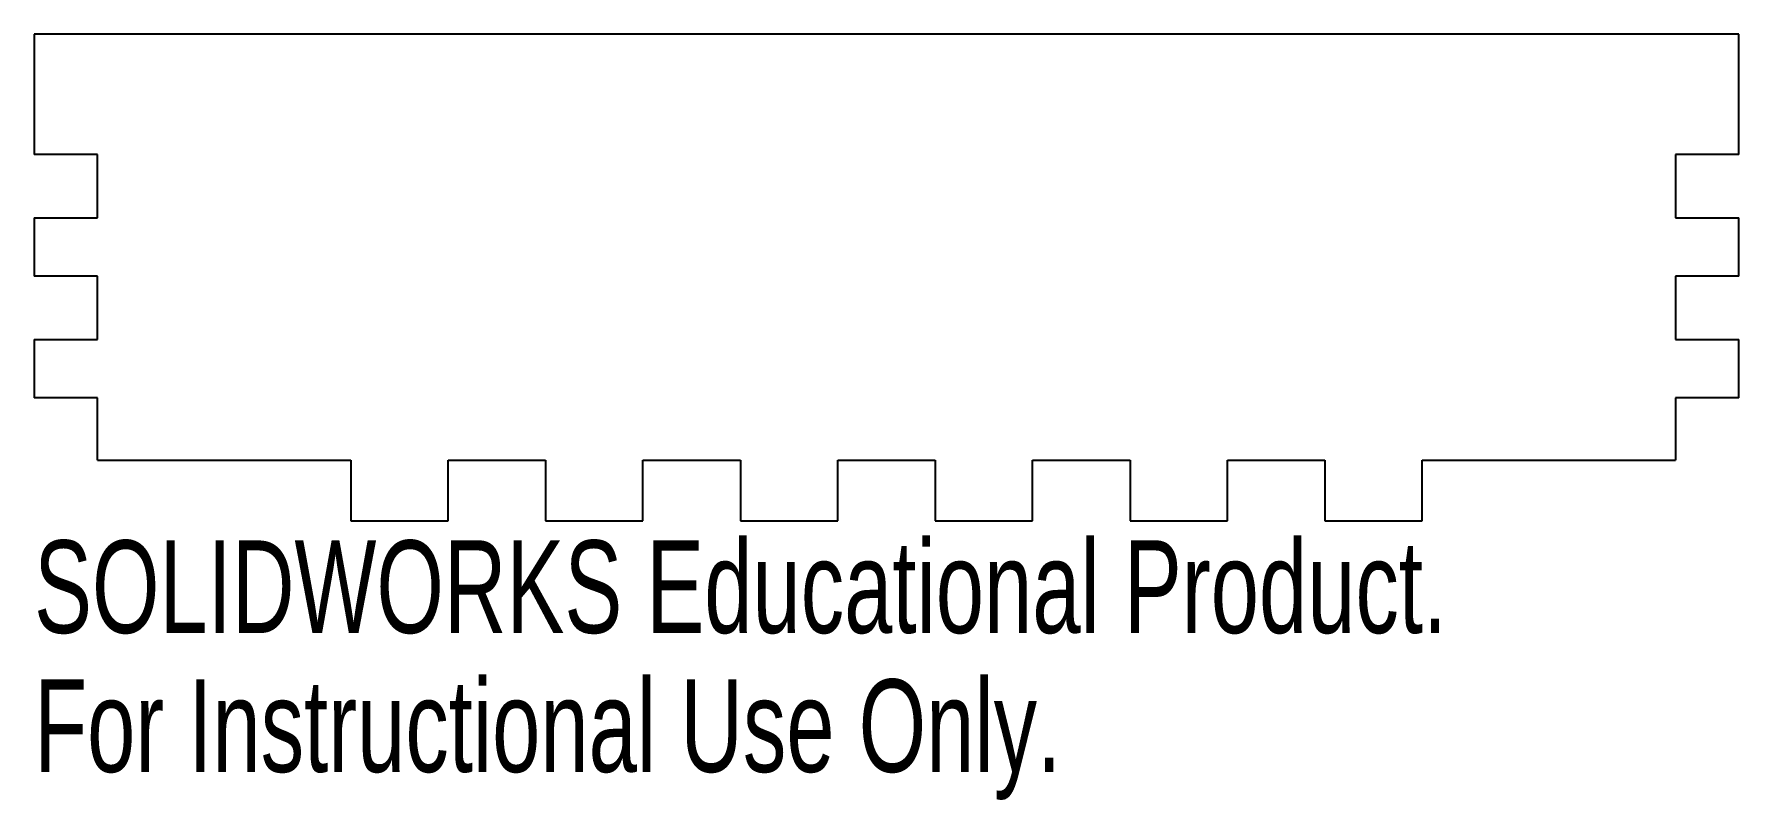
# Model space of a CAD drawing. Header units: inches. Extents: x -1.75 to 1.75, y -1.07 to 0.5.
import ezdxf

# ---------------------------------------------------------------- set-up
doc = ezdxf.new("R2010")
doc.units = ezdxf.units.IN
doc.header["$MEASUREMENT"] = 0
doc.styles.add('SLDTEXTSTYLE0', font='TXT', dxfattribs={"width": 0.7})

msp = doc.modelspace()

# ---------------------------------------------------------------- linework, layer by layer
at = {"color": 7, "linetype": 'Continuous', "lineweight": 25}
for p, q in [((1.75, 0.5), (-1.75, 0.5)), ((-1.75, 0.5), (-1.75, 0.2525)), ((1.75, 0.2525), (1.75, 0.5)), ((-1.62, 0.2525), (-1.75, 0.2525)), ((-1.62, 0.1225), (-1.62, 0.2525)), ((1.62, 0.2525), (1.62, 0.1225)), ((1.75, 0.2525), (1.62, 0.2525)), ((-1.75, 0.1225), (-1.75, 0.0025)), ((-1.75, 0.1225), (-1.62, 0.1225)), ((1.62, 0.1225), (1.75, 0.1225)), ((1.75, 0.0025), (1.75, 0.1225)), ((-1.62, 0.0025), (-1.75, 0.0025)), ((-1.62, -0.1275), (-1.62, 0.0025)), ((1.62, 0.0025), (1.62, -0.1275)), ((1.75, 0.0025), (1.62, 0.0025)), ((-1.75, -0.1275), (-1.62, -0.1275)), ((-1.75, -0.1275), (-1.75, -0.2475)), ((1.62, -0.1275), (1.75, -0.1275)), ((1.75, -0.2475), (1.75, -0.1275)), ((-1.62, -0.2475), (-1.75, -0.2475)), ((-1.62, -0.375), (-1.62, -0.2475)), ((1.62, -0.2475), (1.62, -0.375)), ((1.75, -0.2475), (1.62, -0.2475)), ((-1.62, -0.375), (-1.1, -0.375)), ((-1.1, -0.375), (-1.1, -0.5)), ((-0.9, -0.5), (-0.9, -0.375)), ((-0.9, -0.375), (-0.7, -0.375)), ((-0.7, -0.375), (-0.7, -0.5)), ((-0.5, -0.5), (-0.5, -0.375)), ((-0.5, -0.375), (-0.3, -0.375)), ((-0.3, -0.375), (-0.3, -0.5)), ((-0.1, -0.5), (-0.1, -0.375)), ((-0.1, -0.375), (0.1, -0.375)), ((0.1, -0.375), (0.1, -0.5)), ((0.3, -0.5), (0.3, -0.375)), ((0.3, -0.375), (0.5, -0.375)), ((0.5, -0.375), (0.5, -0.5)), ((0.7, -0.5), (0.7, -0.375)), ((0.7, -0.375), (0.9, -0.375)), ((0.9, -0.375), (0.9, -0.5)), ((1.1, -0.5), (1.1, -0.375)), ((1.1, -0.375), (1.62, -0.375)), ((-1.1, -0.5), (-0.9, -0.5)), ((-0.7, -0.5), (-0.5, -0.5)), ((-0.3, -0.5), (-0.1, -0.5)), ((0.1, -0.5), (0.3, -0.5)), ((0.5, -0.5), (0.7, -0.5)), ((0.9, -0.5), (1.1, -0.5))]:
    msp.add_line(p, q, dxfattribs=at)

# ---------------------------------------------------------------- texts
at = {"color": 7, "linetype": 'Continuous', "char_height": 0.1903, "attachment_point": 1, "style": 'SLDTEXTSTYLE0'}
for s, insert in [('SOLIDWORKS Educational Product.', (-1.75, -0.5401)), ('For Instructional Use Only.', (-1.75, -0.8256))]:
    msp.add_mtext(s, dxfattribs=dict(at, insert=insert))

doc.saveas('drawing.dxf')
